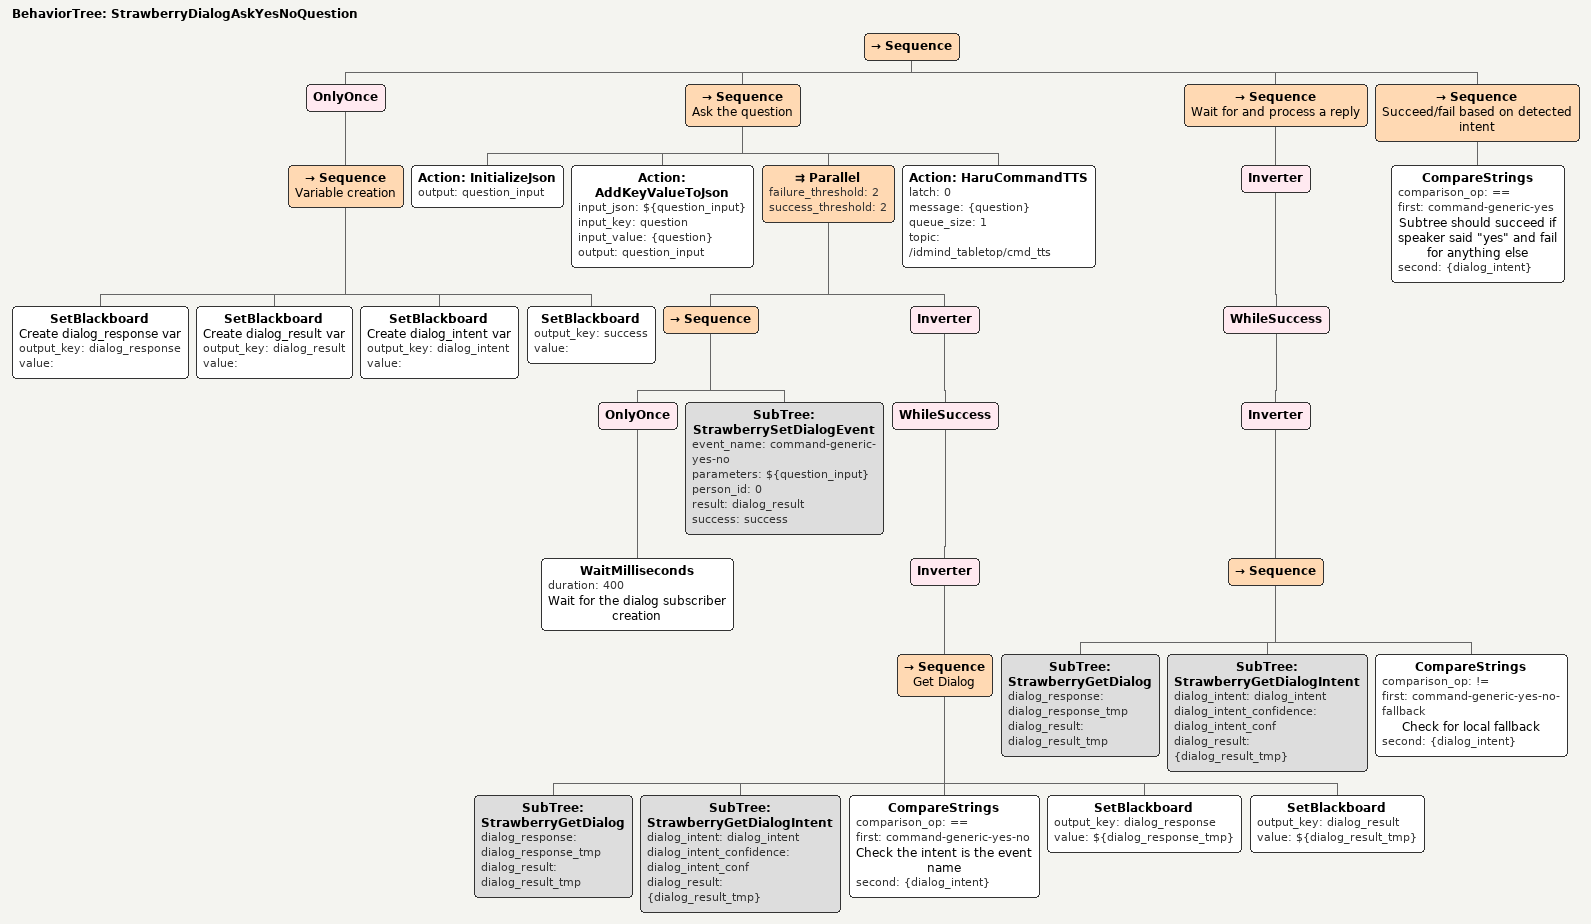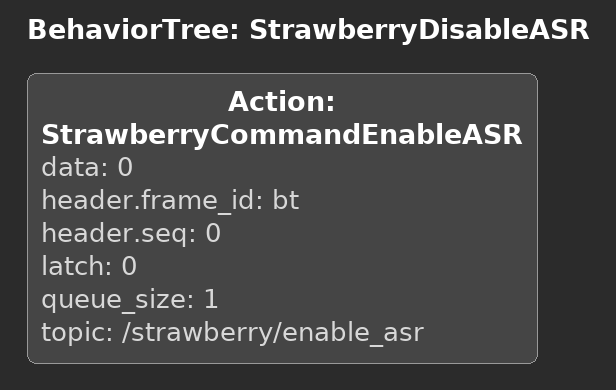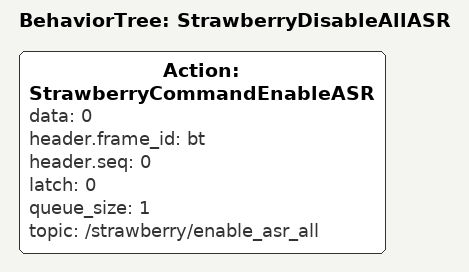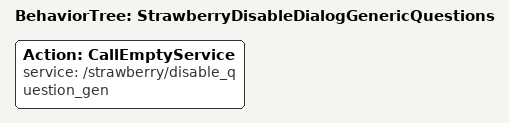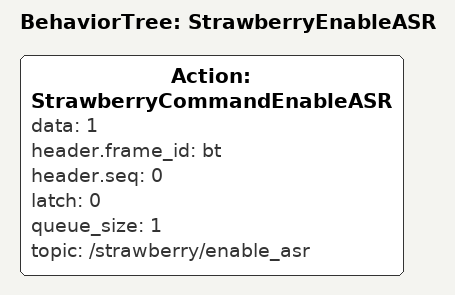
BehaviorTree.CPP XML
<BehaviorTree ID="StrawberryDialogAskYesNoQuestion">
    <Sequence>
        <OnlyOnce>
            <Sequence name="Variable creation">
                <SetBlackboard name="Create dialog_response var" output_key="dialog_response" value=""/>
                <SetBlackboard name="Create dialog_result var" output_key="dialog_result" value=""/>
                <SetBlackboard name="Create dialog_intent var" output_key="dialog_intent" value=""/>
                <SetBlackboard output_key="success" value=""/>
            </Sequence>
        </OnlyOnce>
        <Sequence name="Ask the question">
            <Action ID="InitializeJson" output="question_input"/>
            <Action ID="AddKeyValueToJson" input_json="${question_input}" input_key="question" input_value="{question}" output="question_input"/>
            <Parallel failure_threshold="2" success_threshold="2">
                <Sequence>
                    <OnlyOnce>
                        <WaitMilliseconds duration="400" name="Wait for the dialog subscriber creation"/>
                    </OnlyOnce>
                    <SubTree ID="StrawberrySetDialogEvent" event_name="command-generic-yes-no" parameters="${question_input}" person_id="0" result="dialog_result" success="success"/>
                </Sequence>
                <Inverter>
                    <WhileSuccess>
                        <Inverter>
                            <Sequence name="Get Dialog">
                                <SubTree ID="StrawberryGetDialog" dialog_response="dialog_response_tmp" dialog_result="dialog_result_tmp"/>
                                <SubTree ID="StrawberryGetDialogIntent" dialog_intent="dialog_intent" dialog_intent_confidence="dialog_intent_conf" dialog_result="{dialog_result_tmp}"/>
                                <CompareStrings comparison_op="==" first="command-generic-yes-no" name="Check the intent is the event name" second="{dialog_intent}"/>
                                <SetBlackboard output_key="dialog_response" value="${dialog_response_tmp}"/>
                                <SetBlackboard output_key="dialog_result" value="${dialog_result_tmp}"/>
                            </Sequence>
                        </Inverter>
                    </WhileSuccess>
                </Inverter>
            </Parallel>
            <Action ID="HaruCommandTTS" latch="0" message="{question}" queue_size="1" topic="/idmind_tabletop/cmd_tts"/>
        </Sequence>
        <Sequence name="Wait for and process a reply">
            <Inverter>
                <WhileSuccess>
                    <Inverter>
                        <Sequence>
                            <SubTree ID="StrawberryGetDialog" dialog_response="dialog_response_tmp" dialog_result="dialog_result_tmp"/>
                            <SubTree ID="StrawberryGetDialogIntent" dialog_intent="dialog_intent" dialog_intent_confidence="dialog_intent_conf" dialog_result="{dialog_result_tmp}"/>
                            <CompareStrings comparison_op="!=" first="command-generic-yes-no-fallback" name="Check for local fallback" second="{dialog_intent}"/>
                        </Sequence>
                    </Inverter>
                </WhileSuccess>
            </Inverter>
        </Sequence>
        <Sequence name="Succeed/fail based on detected intent">
            <CompareStrings comparison_op="==" first="command-generic-yes" name="Subtree should succeed if speaker said &quot;yes&quot; and fail for anything else" second="{dialog_intent}"/>
        </Sequence>
    </Sequence>
</BehaviorTree>

<BehaviorTree ID="StrawberryDisableASR">
    <Action ID="StrawberryCommandEnableASR" data="0" header.frame_id="bt" header.seq="0" latch="0" queue_size="1" topic="/strawberry/enable_asr"/>
</BehaviorTree>

<BehaviorTree ID="StrawberryDisableAllASR">
    <Action ID="StrawberryCommandEnableASR" data="0" header.frame_id="bt" header.seq="0" latch="0" queue_size="1" topic="/strawberry/enable_asr_all"/>
</BehaviorTree>

<BehaviorTree ID="StrawberryDisableDialogGenericQuestions">
    <Action ID="CallEmptyService" service="/strawberry/disable_question_gen"/>
</BehaviorTree>

<BehaviorTree ID="StrawberryEnableASR">
    <Action ID="StrawberryCommandEnableASR" data="1" header.frame_id="bt" header.seq="0" latch="0" queue_size="1" topic="/strawberry/enable_asr"/>
</BehaviorTree>
